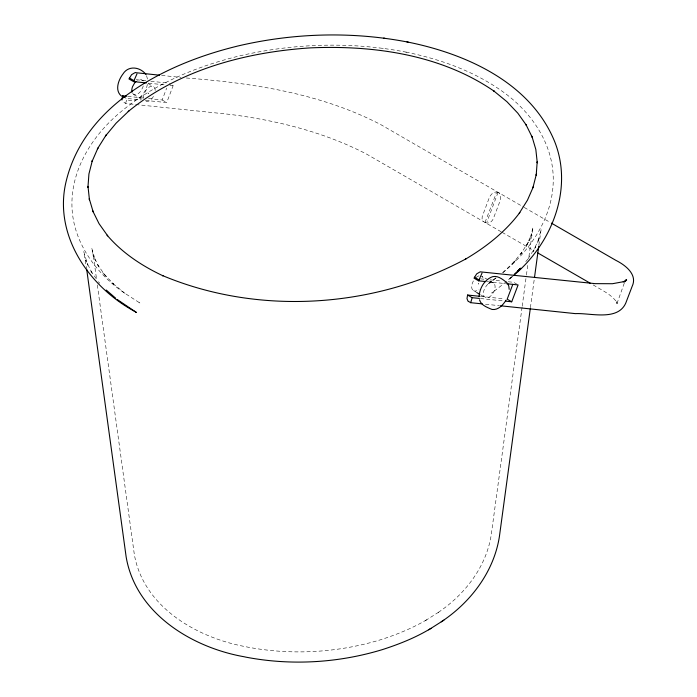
<?xml version="1.0" encoding="UTF-8"?>
<svg xmlns="http://www.w3.org/2000/svg" width="697" height="697" viewBox="0 0 697 697"><rect width="100%" height="100%" fill="white"/><g stroke="black" fill="none" stroke-linecap="round" stroke-linejoin="round"><path stroke-width="0.52" stroke-dasharray="3.48 2.61" d="M125.591 103.4L127.124 98.46L141.029 99.915M485.007 222.413L496.386 192.877M498.059 192.407L487.029 221.663M522.062 307.264L491.237 534.843C486.21 567.28 464.507 594.881 437.733 612.785M522.21 306.183L526.296 275.977M526.444 274.906L528.056 263.039M528.927 256.566L533.039 227.266L529.633 240.622L531.724 233.783L525.878 247.104L528.945 241.023L520.642 254.231L522.462 251.591L511.798 264.451L515.841 260.181L502.729 272.684M530.4 307.734L534.346 278.6M538.877 245.161L541.133 229.365L537.605 243.209L539.251 237.808L533.214 251.591L535.627 246.782L527.646 259.493M147.372 84.328C146.004 93.424 135.201 106.022 125.687 98.521M148.583 98.565L162.166 99.985L166.679 88.083M145.307 100.368L166.705 102.607L173.126 85.748L169.476 83.649M624.285 283.13L616.662 304.441L616.793 301.731L617.089 303.692L615.739 300.851C610.311 293.925 601.18 289.804 593.164 284.907M473.402 280.9L472.47 282.869A8.608 4.975 -60 0 0 472.47 289.76L477.009 292.74M153.462 96.404L152.26 98.199A8.103 4.679 -60 0 1 146.414 101.57L145.211 101.178M525.773 261.628L527.829 259.145M512.007 276.482L508.096 280.22L512.53 275.995M513.018 276.073L509.002 279.732M502.781 272.701C530.792 250.066 553.27 216.671 553.252 179.565C553.409 144.131 531.497 112.234 503.478 92.178L501.988 91.124C473.62 70.998 440.269 59.228 406.438 52.197L405.584 52.048M506.492 281.614L491.751 293.019L493.302 291.869M97.345 284.968L134.321 554.437C143.608 607.305 197.277 637.973 246.146 646.781L247.322 647.043C291.512 655.511 337.705 652.784 380.728 639.715L381.956 639.323C397.691 634.2 413.121 627.91 427.339 619.389M425.492 620.565L439.772 611.478M406.438 52.197C350.948 41.402 293.263 43.214 238.313 56.196L237.625 56.37C195.491 66.912 154.142 83.962 120.581 112.06L119.074 113.28C92.126 136.246 71.094 169.563 71.948 205.981C72.749 241.345 95.245 272.536 123.343 292.313L140.628 303.483L139.043 302.472M486.889 281.675L505.586 283.618M480.468 298.534L503.347 300.921M485.495 304.223L499.392 305.669M161.643 75.415L180.915 77.437M186.273 77.994C252.854 83.1 321.134 93.468 380.998 124.746L523.29 206.896M150.822 81.27L168.561 83.126M148.522 83.17L165.642 84.964M169.92 85.409L173.126 85.748M143.355 98.016L127.734 96.36M498.015 192.311C493.746 190.804 490.331 194.742 489.041 198.349L482.185 216.671L482.071 219.389L483.335 221.498M485.042 222.482C488.745 224.207 492.413 221.724 493.485 218.205L499.915 201.346C500.864 198.68 501.57 194.777 498.939 192.842M480.433 278.844L485.783 279.401M490.061 279.845L501.831 281.083M508.244 281.754L513.593 282.311L517.209 284.411M480.425 296.373L503.957 298.839M136.246 79.719L146.658 80.826M382.67 48.267L383.315 48.372M143.547 80.93L140.533 79.484A8.103 4.679 -60 0 0 137.614 80.251M155.178 90.54A8.608 4.975 -60 0 0 154.394 87.543L152.26 86.254A8.103 4.679 -60 0 0 146.414 89.625L144.279 93.381A8.608 4.975 -60 0 0 143.695 98.957M132.561 93.52L134.695 94.809A8.103 4.679 -60 0 0 140.533 91.438L142.676 87.674A8.608 4.975 -60 0 0 143.26 85.679M493.38 282.904L492.169 282.503A8.103 4.679 -60 0 0 486.332 285.875L484.197 289.63A8.608 4.975 -60 0 0 484.197 296.53L486.332 297.819A8.103 4.679 -60 0 0 492.169 294.448L494.312 290.693A8.608 4.975 -60 0 0 494.312 283.792L488.876 280.299M473.402 290.658L474.613 291.058A8.103 4.679 -60 0 0 479.039 289.185M524.231 207.436L550.438 222.57M501.169 231.796L366.77 154.203C324.514 132.16 277.362 120.537 230.306 114.43L125.626 103.47L122.323 101.065M502.11 232.336L534.024 250.763M148.06 83.527L153.462 86.655M487.97 279.776L481.662 276.134L482.585 277.023A8.608 4.975 -60 0 1 483.369 280.02M162.166 99.985L166.705 102.607M133.484 94.409L141.604 99.096M480.616 294.822L485.121 297.427M125.077 293.42L111.581 282.372L113.672 284.141L102.494 272.37L106.31 276.97L97.589 264.703L99.235 267.474L92.928 254.727L95.541 261.018L91.682 248.01L93.206 254.788L96.456 278.504M141.744 79.885L142.676 80.782M98.347 281.719L99.784 283.226M96.334 278.783L90.941 271.194L92.239 273.381L85.722 260.225L87.787 265.191L83.797 251.722L86.506 268.005M146.579 75.677L147.625 79.746M476.016 277.606A8.103 4.679 -60 0 1 479.039 275.855M148.165 93.433L148.566 93.076L148.165 93.433M478.238 284.001L478.682 283.679L478.238 284.001M495.976 277.911L487.534 284.446L495.968 277.981"/><path stroke-width="1.05" d="M482.324 303.892L470.684 302.69L472.191 297.68L479.431 298.429M479.135 296.382C479.614 288.166 484.563 279.445 492.657 276.665C498.172 275.341 503.164 279.785 507.137 282.895M530.26 308.815L499.418 536.446C493.929 571.845 470.641 602.365 441.236 621.837M534.494 277.528L538.729 246.241M126.688 96.247L122.524 95.811L121.984 99.985M479.362 296.26L467.591 295.031L466.981 298.586L467.948 301.06M505.438 301.139L511.711 301.792L518.106 284.934L506.632 283.731M512.835 284.298L507.172 299.17L511.711 301.792M134.939 72.688L131.585 74.675L128.954 78.953L133.554 81.601L136.978 73.865M479.998 271.908L476.652 273.895L474.021 278.173L478.612 280.821L482.036 273.085M625.209 281.3L626.263 279.724L624.477 282.006L626.638 280.028L623.179 281.858L623.667 281.666L612.428 283.723L595.142 283.644L480.634 271.882M506.083 300.076C503.182 304.859 498.233 310.348 492.03 309.459C487.351 307.438 480.974 305.364 479.51 299.788M519.596 269.068L517.54 271.551L518.551 270.349M514.36 274.235L520.737 268.171L519.239 269.591M513.776 275.35C551.501 243.767 573.57 189.323 554.707 141.691C530.809 82.96 466.833 54.061 408.381 42.186L406.926 41.951M86.655 269.086L126.157 556.938C135.706 613.316 191.78 647.53 244.281 656.783L245.797 657.123C291.015 665.801 338.289 663.004 382.313 649.63L383.899 649.116C400.244 643.775 416.318 637.276 431.034 628.319M428.655 629.835L443.876 620.156M408.381 42.186C351.907 31.156 293.176 32.925 237.233 46.15L236.074 46.455C164.762 64.028 83.291 105.308 65.692 183.285C53.939 236.239 89.713 287.277 134.965 311.542L136.49 312.517L117.305 299.544M478.612 280.821L485.861 281.571M159.5 75.189L135.575 72.662M133.554 81.601L146.387 82.943M500.463 305.783L575.426 313.633C590.35 312.822 617.551 321.369 625.749 303.134L632.179 286.275C637.79 274.452 625.174 265.017 615.965 260.408L551.371 223.11M383.69 38.108L384.779 38.291M537.779 252.933L590.35 283.287M129.363 77.986L133.929 80.625M474.422 277.206L478.996 279.845M477.009 292.74L479.71 294.3M122.524 95.811L125.286 97.397M467.591 295.031L472.191 297.68M468.314 301.322L470.684 302.69M115.685 298.22L106.24 290.03M145.961 74.466C140.114 66.816 128.361 65.196 122.968 73.995C118.464 79.841 114.465 90.54 121.487 96.099M507.651 283.479L508.793 286.118L509.185 289.342M136.107 81.357A8.103 4.679 -60 0 0 134.695 82.856L132.561 86.62A8.608 4.975 -60 0 0 131.977 92.187M88.005 186.404L87.927 187.537L88.928 173.971L92.387 160.423L92.056 161.469L97.937 148.06L97.38 148.94L106.171 134.957L105.639 135.802L116.155 123.125L128.832 111.032L128.187 111.564C179.112 69.717 245.719 52.118 310.453 47.875C373.897 45.113 441.192 54.627 494.487 91.455L493.851 90.993L506.902 101.675L517.819 113.175L526.496 125.382L525.947 124.563L532.255 137.309L531.924 136.29L535.827 149.437L537.282 162.871L537.195 161.748L536.193 175.304L536.376 174.189L532.917 187.746L533.353 186.744L527.463 200.17L519.23 213.282L519.84 212.524C505.36 231.901 486.07 247.026 465.352 259.232L465.927 258.892C374.176 308.24 258.909 315.941 162.479 275.55L163.037 275.829C142.057 265.966 122.228 252.967 107.103 235.185L107.713 235.874L99.052 223.685L92.736 210.93L93.171 211.888L89.268 198.732L89.451 199.83L88.005 186.404"/></g></svg>
